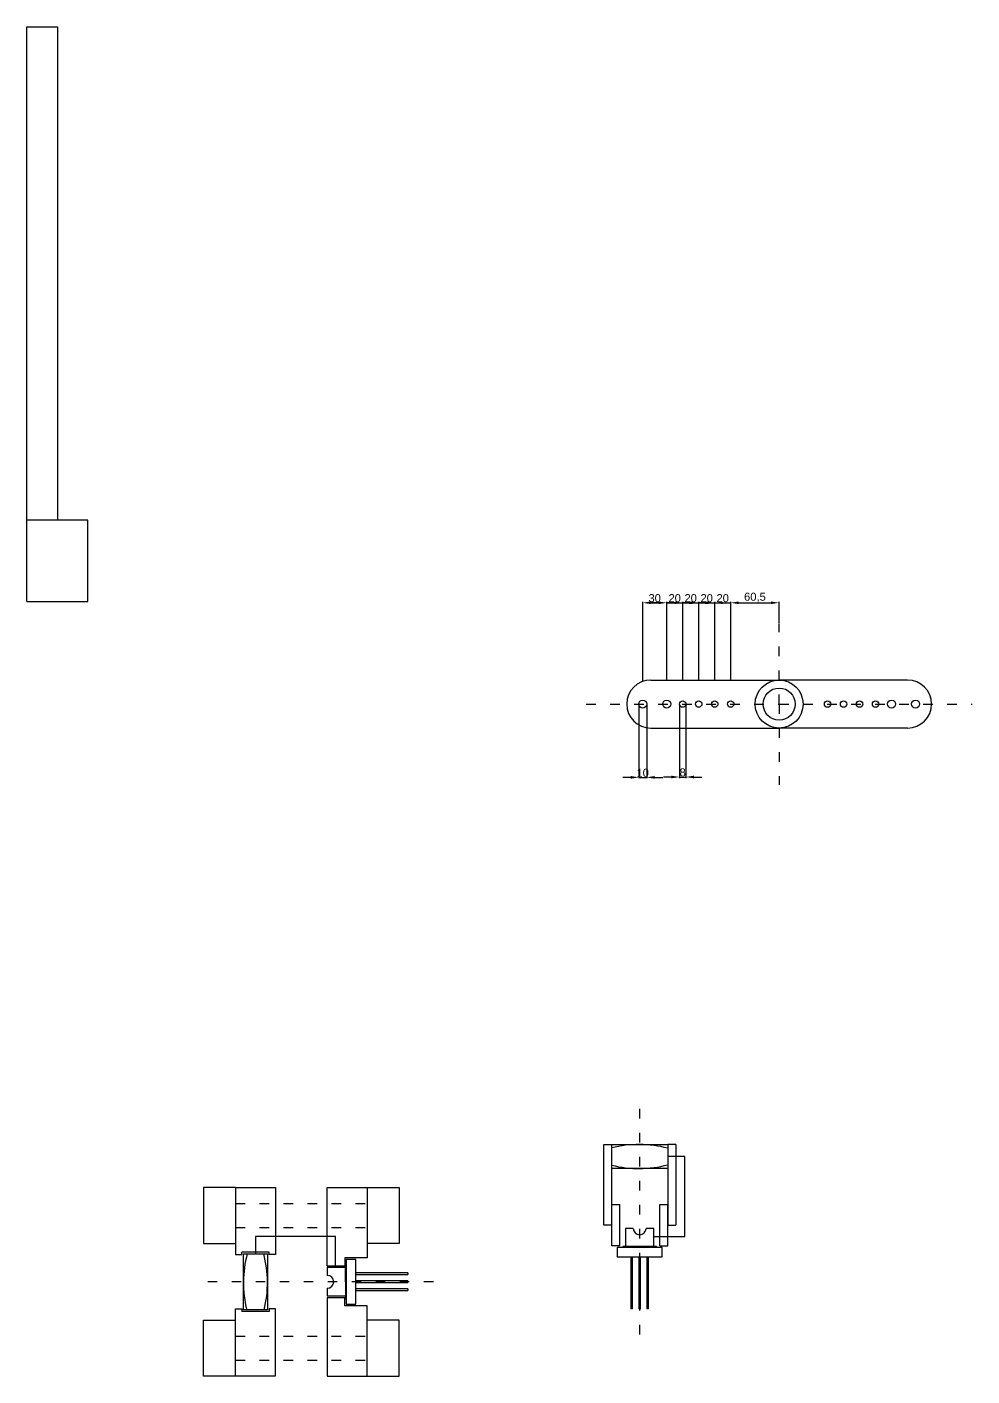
# Model space of a CAD drawing. Header units: millimetres. Extents: x -190 to 2932, y -54 to 4674.
# Drawn here: x 1751 to 2932, y 160 to 1846 of the extents above; entities that cross this region are included whole.
import ezdxf

# ---------------------------------------------------------------- set-up
doc = ezdxf.new("R2010")
doc.units = ezdxf.units.MM
doc.linetypes.add('ACAD_ISO03W100', pattern=[30, 12, -18])
doc.styles.get("Standard").update_dxf_attribs({"font": 'arial.ttf'})
doc.dimstyles.new('ISO-25', dxfattribs={"dimtxt": 40, "dimasz": 50, "dimexe": 1.25, "dimexo": 0.625, "dimtad": 1, "dimtxsty": 'Standard', "dimcen": 2.5, "dimadec": 0, "dimazin": 0, "dimtfac": 1, "dimtmove": 0, "dimatfit": 3, "dimfxl": 1, "dimarcsym": 0})

# ---------------------------------------------------------------- blocks, each defined once
blk = doc.blocks.new('*D30')
at = {"color": 0, "lineweight": -2, "transparency": 16777216}
for p, q in [((2520.7, 1029), (2520.7, 1127.9)), ((2530.7, 1126.7), (2540.7, 1126.7)), ((2550.7, 1030.7), (2550.7, 1127.9))]:
    blk.add_line(p, q, dxfattribs=at)
at = {"color": 0, "transparency": 16777216}
for points in [[(2530.7, 1128.3), (2530.7, 1125), (2520.7, 1126.7)], [(2540.7, 1128.3), (2540.7, 1125), (2550.7, 1126.7)]]:
    blk.add_solid(points, dxfattribs=at)
at = {"layer": 'Defpoints', "color": 0, "transparency": 16777216}
for p in [(2550.7, 1126.7), (2550.7, 1030.1), (2520.7, 1028.4)]:
    blk.add_point(p, dxfattribs=at)
at = {"color": 0, "transparency": 16777216, "insert": (2535.7, 1132.4), "char_height": 10, "attachment_point": 5}
blk.add_mtext('30', dxfattribs=at)
blk = doc.blocks.new('*D31')
at = {"color": 0, "lineweight": -2, "transparency": 16777216}
for p, q in [((2540.7, 1126.7), (2530.7, 1126.7)), ((2550.7, 1030.7), (2550.7, 1127.9)), ((2550.7, 1126.7), (2570.7, 1126.7)), ((2570.7, 1030.7), (2570.7, 1127.9)), ((2580.7, 1126.7), (2590.7, 1126.7))]:
    blk.add_line(p, q, dxfattribs=at)
at = {"color": 0, "transparency": 16777216}
for points in [[(2540.7, 1128.3), (2540.7, 1125), (2550.7, 1126.7)], [(2580.7, 1128.3), (2580.7, 1125), (2570.7, 1126.7)]]:
    blk.add_solid(points, dxfattribs=at)
at = {"layer": 'Defpoints', "color": 0, "transparency": 16777216}
for p in [(2570.7, 1126.7), (2550.7, 1030.1), (2570.7, 1030.1)]:
    blk.add_point(p, dxfattribs=at)
at = {"color": 0, "transparency": 16777216, "insert": (2560.7, 1132.4), "char_height": 10, "attachment_point": 5}
blk.add_mtext('20', dxfattribs=at)
blk = doc.blocks.new('*D32')
at = {"color": 0, "lineweight": -2, "transparency": 16777216}
for p, q in [((2560.7, 1126.7), (2550.7, 1126.7)), ((2570.7, 1030.7), (2570.7, 1127.9)), ((2570.7, 1126.7), (2590.7, 1126.7)), ((2590.7, 1030.7), (2590.7, 1127.9)), ((2600.7, 1126.7), (2610.7, 1126.7))]:
    blk.add_line(p, q, dxfattribs=at)
at = {"color": 0, "transparency": 16777216}
for points in [[(2560.7, 1128.3), (2560.7, 1125), (2570.7, 1126.7)], [(2600.7, 1128.3), (2600.7, 1125), (2590.7, 1126.7)]]:
    blk.add_solid(points, dxfattribs=at)
at = {"layer": 'Defpoints', "color": 0, "transparency": 16777216}
for p in [(2590.7, 1126.7), (2570.7, 1030.1), (2590.7, 1030.1)]:
    blk.add_point(p, dxfattribs=at)
at = {"color": 0, "transparency": 16777216, "insert": (2580.7, 1132.4), "char_height": 10, "attachment_point": 5}
blk.add_mtext('20', dxfattribs=at)
blk = doc.blocks.new('*D33')
at = {"color": 0, "lineweight": -2, "transparency": 16777216}
for p, q in [((2580.7, 1126.7), (2570.7, 1126.7)), ((2590.7, 1030.7), (2590.7, 1127.9)), ((2590.7, 1126.7), (2610.7, 1126.7)), ((2610.7, 1030.7), (2610.7, 1127.9)), ((2620.7, 1126.7), (2630.7, 1126.7))]:
    blk.add_line(p, q, dxfattribs=at)
at = {"color": 0, "transparency": 16777216}
for points in [[(2580.7, 1128.3), (2580.7, 1125), (2590.7, 1126.7)], [(2620.7, 1128.3), (2620.7, 1125), (2610.7, 1126.7)]]:
    blk.add_solid(points, dxfattribs=at)
at = {"layer": 'Defpoints', "color": 0, "transparency": 16777216}
for p in [(2610.7, 1126.7), (2590.7, 1030.1), (2610.7, 1030.1)]:
    blk.add_point(p, dxfattribs=at)
at = {"color": 0, "transparency": 16777216, "insert": (2600.7, 1132.4), "char_height": 10, "attachment_point": 5}
blk.add_mtext('20', dxfattribs=at)
blk = doc.blocks.new('*D34')
at = {"color": 0, "lineweight": -2, "transparency": 16777216}
for p, q in [((2600.7, 1126.7), (2590.7, 1126.7)), ((2610.7, 1030.7), (2610.7, 1127.9)), ((2610.7, 1126.7), (2630.7, 1126.7)), ((2630.7, 1030.7), (2630.7, 1127.9)), ((2640.7, 1126.7), (2650.7, 1126.7))]:
    blk.add_line(p, q, dxfattribs=at)
at = {"color": 0, "transparency": 16777216}
for points in [[(2600.7, 1128.3), (2600.7, 1125), (2610.7, 1126.7)], [(2640.7, 1128.3), (2640.7, 1125), (2630.7, 1126.7)]]:
    blk.add_solid(points, dxfattribs=at)
at = {"layer": 'Defpoints', "color": 0, "transparency": 16777216}
for p in [(2630.7, 1126.7), (2610.7, 1030.1), (2630.7, 1030.1)]:
    blk.add_point(p, dxfattribs=at)
at = {"color": 0, "transparency": 16777216, "insert": (2620.7, 1132.4), "char_height": 10, "attachment_point": 5}
blk.add_mtext('20', dxfattribs=at)
blk = doc.blocks.new('*D35')
at = {"color": 0, "lineweight": -2, "transparency": 16777216}
for p, q in [((2630.7, 1031.4), (2630.7, 1127.9)), ((2640.7, 1126.7), (2681.2, 1126.7)), ((2691.2, 1101.6), (2691.2, 1127.9))]:
    blk.add_line(p, q, dxfattribs=at)
at = {"color": 0, "transparency": 16777216}
for points in [[(2640.7, 1128.3), (2640.7, 1125), (2630.7, 1126.7)], [(2681.2, 1128.3), (2681.2, 1125), (2691.2, 1126.7)]]:
    blk.add_solid(points, dxfattribs=at)
at = {"layer": 'Defpoints', "color": 0, "transparency": 16777216}
for p in [(2691.2, 1126.7), (2691.2, 1100.9), (2630.7, 1030.7)]:
    blk.add_point(p, dxfattribs=at)
at = {"color": 0, "transparency": 16777216, "insert": (2661, 1133.3), "char_height": 10, "attachment_point": 5}
blk.add_mtext('60,5', dxfattribs=at)
blk = doc.blocks.new('*D36')
at = {"color": 0, "lineweight": -2, "transparency": 16777216}
for p, q in [((2515.7, 999.5), (2515.7, 907.3)), ((2525.7, 999.5), (2525.7, 907.3)), ((2505.7, 908.5), (2495.7, 908.5)), ((2515.7, 908.5), (2525.7, 908.5)), ((2535.7, 908.5), (2545.7, 908.5))]:
    blk.add_line(p, q, dxfattribs=at)
at = {"color": 0, "transparency": 16777216}
for points in [[(2505.7, 910.2), (2505.7, 906.8), (2515.7, 908.5)], [(2535.7, 910.2), (2535.7, 906.8), (2525.7, 908.5)]]:
    blk.add_solid(points, dxfattribs=at)
at = {"layer": 'Defpoints', "color": 0, "transparency": 16777216}
for p in [(2515.7, 1000.1), (2525.7, 1000.1), (2525.7, 908.5)]:
    blk.add_point(p, dxfattribs=at)
at = {"color": 0, "transparency": 16777216, "insert": (2520.7, 914.2), "char_height": 10, "attachment_point": 5}
blk.add_mtext('10', dxfattribs=at)
blk = doc.blocks.new('*D37')
at = {"color": 0, "lineweight": -2, "transparency": 16777216}
for p, q in [((2566.7, 999.5), (2566.7, 907.7)), ((2574.7, 999.5), (2574.7, 907.7)), ((2556.7, 908.9), (2546.7, 908.9)), ((2566.7, 908.9), (2574.7, 908.9)), ((2584.7, 908.9), (2594.7, 908.9))]:
    blk.add_line(p, q, dxfattribs=at)
at = {"color": 0, "transparency": 16777216}
for points in [[(2556.7, 910.6), (2556.7, 907.3), (2566.7, 908.9)], [(2584.7, 910.6), (2584.7, 907.3), (2574.7, 908.9)]]:
    blk.add_solid(points, dxfattribs=at)
at = {"layer": 'Defpoints', "color": 0, "transparency": 16777216}
for p in [(2566.7, 1000.1), (2574.7, 1000.1), (2574.7, 908.9)]:
    blk.add_point(p, dxfattribs=at)
at = {"color": 0, "transparency": 16777216, "insert": (2570.7, 914.7), "char_height": 10, "attachment_point": 5}
blk.add_mtext('8', dxfattribs=at)

msp = doc.modelspace()

# ---------------------------------------------------------------- linework, layer by layer
at = {"color": 7}
for p, q in [((1751.192, 1128.246), (1751.192, 1846.246)), ((1751.192, 1846.246), (1789.292, 1846.246)), ((1789.292, 1846.246), (1789.292, 1229.846)), ((1827.392, 1229.846), (1751.192, 1229.846)), ((1827.392, 1128.246), (1827.392, 1229.846)), ((1751.192, 1128.246), (1827.392, 1128.246))]:
    msp.add_line(p, q, dxfattribs=at)
at = {"linetype": 'ACAD_ISO03W100'}
for p, q in [((2691.239, 1000.101), (2691.239, 1100.945)), ((2450.167, 1000.101), (2691.239, 1000.101)), ((2691.239, 1000.101), (2691.239, 899.257)), ((2691.239, 1000.101), (2932.311, 1000.101)), ((2011.752, 375.866), (2176.552, 375.866)), ((2011.752, 345.866), (2176.552, 345.866)), ((2011.752, 210.366), (2176.552, 210.366)), ((2011.752, 180.366), (2176.552, 180.366))]:
    msp.add_line(p, q, dxfattribs=at)
at = {"color": 6}
for p, q in [((2530.739, 1030.101), (2691.239, 1030.101)), ((2851.739, 1030.101), (2691.239, 1030.101)), ((2530.739, 970.101), (2691.239, 970.101)), ((2851.739, 970.101), (2691.239, 970.101))]:
    msp.add_line(p, q, dxfattribs=at)
at = {"color": 1, "linetype": 'ACAD_ISO03W100'}
for p, q in [((2517.014, 212.362), (2517.014, 498.266)), ((2259.061, 278.116), (1973.157, 278.116))]:
    msp.add_line(p, q, dxfattribs=at)
for p, q in [((2472.014, 349.021), (2472.014, 449.671)), ((2472.014, 449.671), (2482.014, 449.671)), ((2482.014, 419.671), (2482.014, 449.671)), ((2482.014, 449.671), (2552.014, 449.671)), ((2482.014, 349.021), (2482.014, 449.671)), ((2552.014, 449.671), (2552.014, 419.671)), ((2552.014, 449.671), (2552.014, 349.021)), ((2562.014, 449.671), (2552.014, 449.671)), ((2562.014, 449.671), (2562.014, 349.021)), ((2552.014, 419.671), (2482.014, 419.671)), ((2011.752, 395.866), (1971.752, 395.866)), ((1971.752, 395.866), (1971.752, 325.866)), ((2011.752, 395.866), (2061.752, 395.866)), ((2011.752, 395.866), (2011.752, 312.116)), ((2011.752, 395.866), (2011.752, 375.866)), ((2061.752, 395.866), (2061.752, 312.116)), ((2126.552, 297.866), (2126.552, 395.866)), ((2126.552, 395.866), (2176.552, 395.866)), ((2176.552, 395.866), (2176.552, 308.116)), ((2176.552, 395.866), (2216.552, 395.866)), ((2216.552, 395.866), (2216.552, 325.866)), ((2482.014, 323.171), (2482.014, 374.871)), ((2482.014, 374.871), (2492.014, 374.871)), ((2492.014, 323.171), (2492.014, 374.871)), ((2542.014, 323.171), (2542.014, 374.871)), ((2542.014, 374.871), (2552.014, 374.871)), ((2552.014, 323.171), (2552.014, 374.871)), ((2482.014, 349.021), (2472.014, 349.021)), ((2499.264, 344.871), (2499.264, 322.171)), ((2509.014, 344.871), (2499.264, 344.871)), ((2534.764, 344.871), (2525.014, 344.871)), ((2534.764, 322.171), (2534.764, 344.871)), ((2552.014, 349.021), (2562.014, 349.021)), ((1971.752, 325.866), (2011.752, 325.866)), ((2216.552, 325.866), (2176.552, 325.866)), ((2492.014, 323.171), (2482.014, 323.171)), ((2489.014, 321.171), (2489.014, 309.171)), ((2545.014, 321.171), (2489.014, 321.171)), ((2538.014, 322.171), (2496.014, 322.171)), ((2496.014, 322.171), (2496.014, 321.171)), ((2517.014, 322.171), (2534.764, 322.171)), ((2538.014, 322.171), (2538.014, 322.171)), ((2538.014, 322.171), (2538.014, 321.171)), ((2542.014, 323.171), (2552.014, 323.171)), ((2545.014, 309.171), (2545.014, 321.171)), ((2011.752, 312.116), (2019.752, 312.116)), ((2053.752, 315.116), (2019.752, 315.116)), ((2019.752, 312.116), (2019.752, 315.116)), ((2021.752, 243.116), (2021.752, 313.116)), ((2021.752, 313.116), (2051.752, 313.116)), ((2051.752, 313.116), (2051.752, 243.116)), ((2053.752, 312.116), (2053.752, 315.116)), ((2061.752, 312.116), (2053.752, 312.116)), ((2176.552, 308.116), (2148.252, 308.116)), ((2148.252, 308.116), (2148.252, 297.866)), ((2162.252, 306.116), (2150.252, 306.116)), ((2150.252, 306.116), (2150.252, 250.116)), ((2162.252, 250.116), (2162.252, 306.116)), ((2489.014, 309.171), (2545.014, 309.171)), ((2506.014, 309.171), (2506.014, 244.171)), ((2508.014, 244.171), (2508.014, 309.171)), ((2516.014, 309.171), (2516.014, 244.171)), ((2518.014, 244.171), (2518.014, 309.171)), ((2526.014, 309.171), (2526.014, 244.171)), ((2528.014, 244.171), (2528.014, 309.171)), ((2126.552, 297.866), (2148.252, 297.866)), ((2149.252, 295.866), (2126.552, 295.866)), ((2126.552, 295.866), (2126.552, 286.116)), ((2150.252, 299.116), (2149.252, 299.116)), ((2149.252, 299.116), (2149.252, 257.116)), ((2149.252, 278.116), (2149.252, 295.866)), ((2227.252, 289.116), (2162.252, 289.116)), ((2162.252, 287.116), (2227.252, 287.116)), ((2227.252, 289.116), (2227.252, 287.116)), ((2126.552, 270.116), (2126.552, 260.366)), ((2227.252, 279.116), (2162.252, 279.116)), ((2162.252, 277.116), (2227.252, 277.116)), ((2227.252, 277.116), (2227.252, 279.116)), ((2126.552, 260.366), (2149.252, 260.366)), ((2126.552, 258.366), (2126.552, 160.366)), ((2126.552, 258.366), (2148.252, 258.366)), ((2148.252, 248.116), (2148.252, 258.366)), ((2149.252, 257.116), (2150.252, 257.116)), ((2227.252, 269.116), (2162.252, 269.116)), ((2162.252, 267.116), (2227.252, 267.116)), ((2227.252, 269.116), (2227.252, 267.116)), ((2011.752, 160.431), (2011.752, 244.181)), ((2011.752, 244.181), (2019.752, 244.181)), ((2019.752, 244.181), (2019.752, 241.181)), ((2053.752, 241.181), (2019.752, 241.181)), ((2051.752, 243.116), (2021.752, 243.116)), ((2061.752, 244.181), (2053.752, 244.181)), ((2053.752, 244.181), (2053.752, 241.181)), ((2061.752, 160.431), (2061.752, 244.181)), ((2176.552, 248.116), (2148.252, 248.116)), ((2150.252, 250.116), (2162.252, 250.116)), ((2176.552, 160.366), (2176.552, 248.116)), ((2508.014, 244.171), (2506.014, 244.171)), ((2516.014, 244.171), (2518.014, 244.171)), ((2528.014, 244.171), (2526.014, 244.171)), ((1971.752, 160.366), (1971.752, 230.366)), ((1971.752, 230.366), (2011.752, 230.366)), ((2216.552, 230.366), (2176.552, 230.366)), ((2216.552, 160.366), (2216.552, 230.366)), ((2011.752, 160.366), (1971.752, 160.366)), ((2011.752, 160.431), (2061.752, 160.431)), ((2126.552, 160.366), (2176.552, 160.366)), ((2176.552, 160.366), (2216.552, 160.366))]:
    msp.add_line(p, q)
at = {"color": 3}
for p, q in [((2573.569, 434.671), (2552.014, 434.671)), ((2573.569, 334.671), (2573.569, 434.671)), ((2136.752, 334.671), (2036.752, 334.671)), ((2036.752, 334.671), (2036.752, 313.116)), ((2136.752, 295.866), (2136.752, 334.671)), ((2534.764, 334.671), (2573.569, 334.671))]:
    msp.add_line(p, q, dxfattribs=at)
at = {"color": 6}
for centre, radius in [((2691.239, 1000.101), 30), ((2691.239, 1000.101), 20), ((2520.739, 1000.101), 5), ((2550.739, 1000.101), 5), ((2570.739, 1000.101), 4), ((2590.739, 1000.101), 4), ((2610.739, 1000.101), 4), ((2630.739, 1000.101), 4), ((2751.739, 1000.101), 4), ((2771.739, 1000.101), 4), ((2791.739, 1000.101), 4), ((2811.739, 1000.101), 4), ((2831.739, 1000.101), 5), ((2861.739, 1000.101), 5)]:
    msp.add_circle(centre, radius, dxfattribs=at)
for centre, start, end in [((2530.739, 1000.101), 90, 270), ((2851.739, 1000.101), 270, 90)]:
    msp.add_arc(centre, 30, start, end, dxfattribs=at)
for centre, radius, start, end in [((2516.014, 309.171), 140.504, 75.154037, 104.00383), ((2516.014, 560.171), 140.504, 255.99617, 284.845963), ((2517.014, 344.871), 8, 180, 0), ((2162.252, 277.116), 140.504, 165.154037, 194.00383), ((1911.252, 277.116), 140.504, 345.99617, 14.845963), ((2126.552, 278.116), 8, 270, 90)]:
    msp.add_arc(centre, radius, start, end)

# ---------------------------------------------------------------- dimensions: what is measured, and where the dimension line sits
at = {"color": 5}
for base, p1, p2, picture, middle in [((2550.739, 1126.666), (2520.739, 1028.385), (2550.739, 1030.101), '*D30', (2535.739, 1132.4)), ((2570.739, 1126.666), (2550.739, 1030.101), (2570.739, 1030.101), '*D31', (2560.739, 1132.397)), ((2590.739, 1126.666), (2570.739, 1030.101), (2590.739, 1030.101), '*D32', (2580.739, 1132.397)), ((2610.739, 1126.666), (2590.739, 1030.101), (2610.739, 1030.101), '*D33', (2600.739, 1132.397)), ((2630.739, 1126.666), (2610.739, 1030.101), (2630.739, 1030.101), '*D34', (2620.739, 1132.397)), ((2691.239, 1126.666), (2630.739, 1030.726), (2691.239, 1100.945), '*D35', (2660.989, 1133.3)), ((2574.739, 908.927), (2566.739, 1000.101), (2574.739, 1000.101), '*D37', (2570.739, 914.658))]:
    dim = msp.add_linear_dim(base=base, p1=p1, p2=p2, dimstyle='ISO-25', override={"dimtxt": 10, "dimasz": 10}, dxfattribs=at)
    dim.commit()
    dim.dimension.update_dxf_attribs({"geometry": picture, "text_midpoint": middle})
dim = msp.add_linear_dim(base=(2525.739, 908.51), p1=(2515.739, 1000.101), p2=(2525.739, 1000.101), dimstyle='ISO-25', override={"dimtxt": 10, "dimasz": 10}, dxfattribs=at)
dim.commit()
dim.dimension.update_dxf_attribs({"geometry": '*D36', "text_midpoint": (2520.739, 908.51), "dimtype": 160})

doc.saveas('drawing.dxf')
